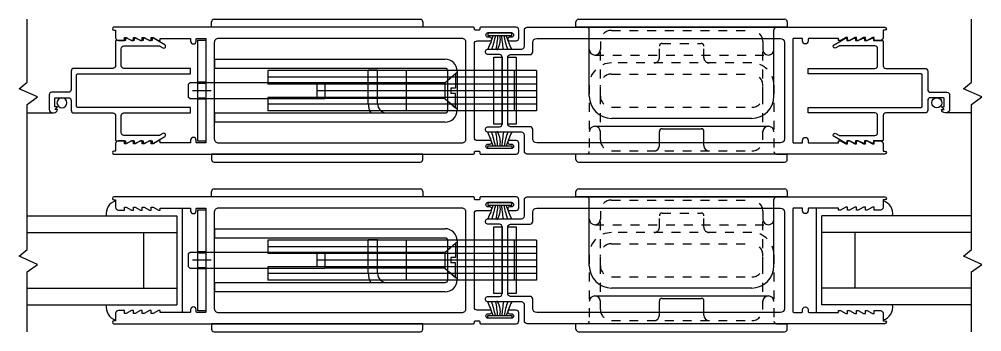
# Model space of a CAD drawing. Extents: x -91 to 134, y -79 to 25.
# Drawn here: x 4.82 to 15.64, y -14.2 to -10.69 of the extents above; entities that cross this region are included whole.
import ezdxf

# ---------------------------------------------------------------- set-up
doc = ezdxf.new("R2010")
doc.units = 0
doc.header["$LTSCALE"] = 0.25
doc.header["$MEASUREMENT"] = 0
doc.linetypes.add('HIDDEN', pattern=[0.375, 0.25, -0.125])
doc.layers.get('0').update_dxf_attribs({"linetype": 'CONTINUOUS'})
for name, color, linetype in [('GLASS-VINYL', 7, 'CONTINUOUS'), ('SEAL', 7, 'CONTINUOUS'), ('VENT', 5, 'CONTINUOUS')]:
    doc.layers.add(name, color=color, linetype=linetype)
doc.styles.get("Standard").update_dxf_attribs({"font": 'simplex.shx'})

# ---------------------------------------------------------------- blocks, each defined once
blk = doc.blocks.new('3766 SCREEN ADAPTER')
blk.add_line((0.25, 1.836), (0.25, 1.544))
blk.add_lwpolyline([(0.21, 1.528), (0.18, 1.498), (0.18, 1.528), (0.09, 1.528, 0.414214), (0.08, 1.518), (0.08, 1.373, 0.414214), (0.11, 1.343), (0.22, 1.343, -0.414214), (0.25, 1.313), (0.25, 0.873, 0.414214), (0.28, 0.843), (0.555, 0.843, -0.414214), (0.565, 0.833), (0.565, 0.733), (0.59, 0.733), (0.59, 0.718), (0.565, 0.663), (0.565, 0.633), (0.59, 0.633), (0.59, 0.618), (0.565, 0.563), (0.565, 0.533), (0.59, 0.533), (0.59, 0.518), (0.565, 0.463), (0.565, 0.433), (0.59, 0.433), (0.59, 0.418), (0.517, 0.291, -1), (0.482, 0.311), (0.502, 0.345, 0.131652), (0.503, 0.35), (0.503, 0.75, 0.414214), (0.472, 0.781), (0.28, 0.781, 0.414214), (0.25, 0.751), (0.25, 0), (0.188, 0), (0.188, 1.271, 0.414214), (0.178, 1.281), (-0.178, 1.281, 0.414214), (-0.188, 1.271), (-0.188, 0), (-0.25, 0), (-0.25, 0.751, 0.414214), (-0.28, 0.781), (-0.472, 0.781, 0.414214), (-0.503, 0.75), (-0.503, 0.35, 0.131652), (-0.502, 0.345), (-0.482, 0.311, -1), (-0.517, 0.291), (-0.59, 0.418), (-0.59, 0.433), (-0.565, 0.433), (-0.565, 0.463), (-0.59, 0.518), (-0.59, 0.533), (-0.565, 0.533), (-0.565, 0.563), (-0.59, 0.618), (-0.59, 0.633), (-0.565, 0.633), (-0.565, 0.663), (-0.59, 0.718), (-0.59, 0.733), (-0.565, 0.733), (-0.565, 0.833, -0.414214), (-0.555, 0.843), (-0.28, 0.843, 0.414214), (-0.25, 0.873), (-0.25, 1.313, -0.414214), (-0.22, 1.343), (-0.012, 1.343, 0.414214), (0.018, 1.373), (0.018, 1.56, -0.414214), (0.048, 1.59), (0.21, 1.59, -0.414214), (0.25, 1.55), (0.25, 1.538, -0.414214), (0.21, 1.498)], format="xyb", close=True)
blk.add_circle((0.136, 1.446), 0.0563)
blk = doc.blocks.new('3706_Lock_Stile_Archetype_Male_Yoke_wPulls')
for p, q in [((1.14175, 0.713), (1.14175, 0.773)), ((1.17175, 0.803), (3.48675, 0.803)), ((3.51675, 0.773), (3.51675, 0.713)), ((3.51675, 0.713), (1.14175, 0.713)), ((1.29175, -0.062), (1.29175, 0.683)), ((3.36675, -0.062), (3.36675, 0.683)), ((3.11675, -0.312), (1.54175, -0.312)), ((1.35425, -0.4005), (3.30425, -0.4005)), ((1.26175, -0.713), (1.14175, -0.713)), ((1.14175, -0.773), (1.14175, -0.713)), ((3.39675, -0.713), (3.51675, -0.713)), ((3.51675, -0.773), (3.51675, -0.713)), ((1.17175, -0.803), (3.48675, -0.803))]:
    blk.add_line(p, q)
at = {"linetype": 'HIDDEN'}
for p, q in [((1.54175, 0.678), (3.11675, 0.678)), ((1.41675, 0.553), (1.41675, 0.463)), ((3.24175, 0.553), (3.24175, 0.463)), ((1.41675, -0.062), (1.41675, 0.463)), ((3.24175, -0.062), (3.24175, 0.463)), ((1.35425, 0.4005), (3.30425, 0.4005)), ((3.11675, 0.312), (1.54175, 0.312)), ((1.54175, 0.187), (3.11675, 0.187)), ((1.29175, 0.062), (1.29175, -0.683)), ((1.41675, -0.553), (1.41675, 0.062)), ((3.24175, -0.553), (3.24175, 0.062)), ((3.36675, 0.062), (3.36675, -0.683)), ((1.54175, -0.187), (3.11675, -0.187)), ((1.41675, -0.463), (1.41675, -0.463)), ((3.24175, -0.463), (3.24175, -0.463)), ((1.54175, -0.678), (3.11675, -0.678))]:
    blk.add_line(p, q, dxfattribs=at)
at = {"linetype": 'HIDDEN', "ltscale": 0.5}
for p, q in [((2.07925, 0.372), (2.07925, 0.502)), ((2.10925, 0.532), (2.54925, 0.532)), ((2.57925, 0.372), (2.57925, 0.502))]:
    blk.add_line(p, q, dxfattribs=at)
at = {"ltscale": 0.5}
for p, q in [((2.10925, -0.428), (2.54925, -0.428)), ((2.07925, -0.618), (2.07925, -0.458)), ((2.57925, -0.618), (2.57925, -0.458))]:
    blk.add_line(p, q, dxfattribs=at)
for points in [[(4.59375, 0.596, -0.41421356), (4.56275, 0.565), (4.49375, 0.565), (4.49375, 0.597), (4.47375, 0.597), (4.41375, 0.565), (4.39375, 0.565), (4.39375, 0.597), (4.37375, 0.597), (4.31375, 0.565), (4.29375, 0.565), (4.29375, 0.597), (4.27375, 0.597), (4.21375, 0.565), (4.19375, 0.565), (4.19375, 0.597), (4.17375, 0.597), (4.11375, 0.565), (4.09375, 0.565), (4.09375, 0.588), (3.76075, 0.588, 0.41421356), (3.75075, 0.578), (3.75075, 0.556, -1), (3.68875, 0.556), (3.68875, 0.578, 0.41421356), (3.67875, 0.588), (3.58875, 0.588, 0.41421356), (3.57875, 0.578), (3.57875, -0.578, 0.41421356), (3.58875, -0.588), (3.67875, -0.588, 0.41421356), (3.68875, -0.578), (3.68875, -0.556, -1), (3.75075, -0.556), (3.75075, -0.578, 0.41421356), (3.76075, -0.588), (4.09375, -0.588), (4.09375, -0.565), (4.11375, -0.565), (4.17375, -0.597), (4.19375, -0.597), (4.19375, -0.565), (4.21375, -0.565), (4.27375, -0.597), (4.29375, -0.597), (4.29375, -0.565), (4.31375, -0.565), (4.37375, -0.597), (4.39375, -0.597), (4.39375, -0.565), (4.41375, -0.565), (4.47375, -0.597), (4.49375, -0.597), (4.49375, -0.565), (4.56275, -0.565, -0.41421356), (4.59375, -0.596), (4.59375, -0.681), (4.61375, -0.681, -1), (4.61375, -0.713), (0.5935, -0.713, -0.41421356), (0.5625, -0.682), (0.5625, -0.499, 0.41421356), (0.5315, -0.468), (0.156, -0.468, -1.00000653), (0.156, -0.406), (0.28175, -0.406, 0.41421356), (0.31275, -0.375), (0.31275, 0.375, 0.41421356), (0.28175, 0.406), (0.156, 0.406, -1.00000653), (0.156, 0.468), (0.5315, 0.468, 0.41421356), (0.5625, 0.499), (0.5625, 0.682, -0.41421356), (0.5935, 0.713), (4.61375, 0.713, -1), (4.61375, 0.681), (4.59375, 0.681)], [(0.6565, -0.437, 0.41421356), (0.6255, -0.406), (0.40575, -0.406, -0.41421356), (0.37475, -0.375), (0.37475, 0.375, -0.41421356), (0.40575, 0.406), (0.6255, 0.406, 0.41421356), (0.6565, 0.437), (0.6565, 0.542, -0.41421356), (0.7025, 0.588), (3.43875, 0.588, -0.41421356), (3.48475, 0.542), (3.48475, -0.542, -0.41421356), (3.43875, -0.588), (0.7025, -0.588, -0.41421356), (0.6565, -0.542)]]:
    blk.add_lwpolyline(points, format="xyb", close=True)
for centre, radius, start, end in [((1.17175, 0.773), 0.03, 90, 180), ((3.48675, 0.773), 0.03, 0, 90), ((1.26175, 0.683), 0.03, 0, 90), ((3.39675, 0.683), 0.03, 90, 180), ((1.35425, 0.463), 0.0625, 180, 270), ((1.35425, 0.463), 0.0625, 270, 0), ((3.30425, 0.463), 0.0625, 180, 270), ((3.30425, 0.463), 0.0625, 270, 0), ((1.54175, -0.062), 0.25, 180, 270), ((3.11675, -0.062), 0.25, 270, 0), ((1.35425, -0.463), 0.0625, 90, 180), ((1.35425, -0.463), 0.0625, 0, 90), ((3.30425, -0.463), 0.0625, 90, 180), ((3.30425, -0.463), 0.0625, 0, 90), ((1.26175, -0.683), 0.03, 270, 0), ((1.26175, -0.683), 0.03, 270, 0), ((3.39675, -0.683), 0.03, 180, 270), ((1.17175, -0.773), 0.03, 180, 270), ((3.48675, -0.773), 0.03, 270, 0)]:
    blk.add_arc(centre, radius, start, end)
at = {"linetype": 'HIDDEN'}
for centre, radius, start, end in [((1.54175, 0.553), 0.125, 90, 180), ((3.11675, 0.553), 0.125, 0, 90), ((1.54175, 0.062), 0.25, 90, 180), ((3.11675, 0.062), 0.25, 0, 90), ((1.54175, 0.062), 0.125, 90, 180), ((3.11675, 0.062), 0.125, 0, 90), ((1.54175, -0.062), 0.125, 180, 270), ((3.11675, -0.062), 0.125, 270, 0), ((1.54175, -0.553), 0.125, 180, 270), ((3.11675, -0.553), 0.125, 270, 0)]:
    blk.add_arc(centre, radius, start, end, dxfattribs=at)
at = {"linetype": 'HIDDEN', "ltscale": 0.5}
for centre, radius, start, end in [((2.10925, 0.502), 0.03, 90, 180), ((2.54925, 0.502), 0.03, 360, 90), ((2.01925, 0.372), 0.06, 270, 360), ((2.63925, 0.372), 0.06, 180, 270)]:
    blk.add_arc(centre, radius, start, end, dxfattribs=at)
at = {"ltscale": 0.5}
for centre, radius, start, end in [((2.10925, -0.458), 0.03, 90, 180), ((2.54925, -0.458), 0.03, 360, 90), ((2.01925, -0.618), 0.06, 270, 360), ((2.63925, -0.618), 0.06, 180, 270)]:
    blk.add_arc(centre, radius, start, end, dxfattribs=at)
blk = doc.blocks.new('Yoke Strike Plate')
for points in [[(-0.094, -0.375), (-0.094, 0.375), (0, 0.375), (0, -0.375)], [(0.062, -0.375), (0.062, 0.375), (0.156, 0.375), (0.156, -0.375)]]:
    blk.add_lwpolyline(points, close=True)
blk = doc.blocks.new('*U106')
for centre, radius, start, end in [((-0.303, 1.135), 1.112, 287.4409, 295.9325), ((-0.19, 1.188), 1.16, 280.9256, 288.7507), ((-0.031, 1.124), 1.102, 273.1709, 281.1969), ((-0.031, -1.124), 1.102, 78.8031, 86.8291), ((-0.19, -1.188), 1.16, 71.2493, 79.0744), ((-0.303, -1.135), 1.112, 64.0675, 72.5591)]:
    blk.add_arc(centre, radius, start, end)
at = {"layer": 'SEAL'}
blk.add_lwpolyline([(0, -0.135), (0, 0.135), (0.03, 0.135), (0.03, -0.135)], close=True, dxfattribs=at)
at = {"layer": 'SEAL', "const_width": 0.015}
blk.add_lwpolyline([(0.03, 0, 0.219791), (0.196, 0.034)], format="xyb", dxfattribs=at)
at = {"flags": 9}
for tag, p in [('MANUFACTURER_PART_#', (0, -0.199)), ('FLEETWOOD_PART_#', (-0.001, -0.249))]:
    blk.add_attdef(tag, p, '', height=0.0312, dxfattribs=at)
blk = doc.blocks.new('Archetype_Latch_for_3707')
for p, q in [((-2.954, 0.713), (-2.954, 0.773)), ((-2.924, 0.803), (-0.609, 0.803)), ((-0.579, 0.773), (-0.579, 0.713)), ((-0.579, 0.713), (-2.954, 0.713)), ((-3.106, -0.568), (-3.106, 0.568)), ((-3.106, 0.568), (-3.016, 0.568)), ((-3.016, 0.568), (-3.016, -0.568)), ((-2.918, 0.25), (-2.918, 0.355)), ((-2.918, 0.355), (-0.328, 0.355)), ((-0.328, 0.25), (-2.918, 0.25)), ((0.7, 0.225), (-2.32, 0.225)), ((-2.32, 0.225), (-2.32, 0.075)), ((-1.193, 0.235), (-1.088, 0.235)), ((-1.193, -0.145), (-1.193, 0.235)), ((-1.088, -0.145), (-1.088, 0.235)), ((-0.762, -0.225), (-0.762, 0.225)), ((-0.298, -0.22), (-0.298, 0.22)), ((-0.193, 0.22), (-0.193, -0.22)), ((0.45, -0.225), (0.45, 0.225)), ((0.7, 0.225), (0.7, -0.225)), ((0.7, 0.15), (-2.32, 0.15)), ((-0.332, 0.089), (-0.211, 0.193)), ((-0.211, 0.193), (-0.211, 0.03)), ((-3.211, 0.075), (-3.193, 0.093)), ((-3.211, -0.075), (-3.211, 0.075)), ((-3.193, 0.093), (-1.68, 0.093)), ((0.7, 0.075), (-2.32, 0.075)), ((-1.768, -0.075), (-1.768, 0.075)), ((0.7, 0), (-1.768, 0)), ((-1.68, 0.093), (-1.68, -0.093)), ((-0.332, 0.089), (-1.68, 0.089)), ((-0.332, 0.089), (-0.332, -0.089)), ((-0.264, 0.03), (-0.264, -0.03)), ((-0.211, 0.03), (-0.264, 0.03)), ((-3.193, -0.093), (-3.211, -0.075)), ((-1.68, -0.093), (-3.193, -0.093)), ((0.7, -0.075), (-2.32, -0.075)), ((-2.32, -0.075), (-2.32, -0.225)), ((-0.332, -0.089), (-1.68, -0.089)), ((-0.332, -0.089), (-0.211, -0.192)), ((-0.211, -0.03), (-0.264, -0.03)), ((-0.211, -0.192), (-0.211, -0.03)), ((0.7, -0.15), (-2.32, -0.15)), ((-2.918, -0.355), (-2.918, -0.25)), ((-2.918, -0.25), (-0.328, -0.25)), ((0.7, -0.225), (-2.32, -0.225)), ((-0.328, -0.355), (-2.918, -0.355)), ((-0.328, -0.355), (-0.983, -0.355)), ((-3.016, -0.568), (-3.106, -0.568)), ((-0.579, -0.713), (-2.954, -0.713)), ((-2.954, -0.713), (-2.954, -0.773)), ((-0.579, -0.773), (-0.579, -0.713)), ((-2.924, -0.803), (-0.609, -0.803))]:
    blk.add_line(p, q)
at = {"ltscale": 0.5}
for p, q in [((-0.193, 0.205), (-0.286, 0.125)), ((-3.016, 0.095), (-3.106, 0.095)), ((-3.106, 0.095), (-3.091, 0.08)), ((-3.031, 0.08), (-3.091, 0.08)), ((-3.016, 0.095), (-3.031, 0.08)), ((-3.091, -0.08), (-3.106, -0.095)), ((-3.016, -0.095), (-3.106, -0.095)), ((-3.091, -0.08), (-3.031, -0.08)), ((-3.031, -0.08), (-3.016, -0.095)), ((-0.286, -0.125), (-0.193, -0.205))]:
    blk.add_line(p, q, dxfattribs=at)
at = {"ltscale": 0.3}
blk.add_line((-2.956, 0), (-3.166, 0), dxfattribs=at)
for centre, radius, start, end in [((-2.924, 0.773), 0.03, 90, 180), ((-0.609, 0.773), 0.03, 0, 90), ((-0.328, 0.22), 0.135, 0, 90), ((-0.328, 0.22), 0.03, 360, 90), ((-0.983, -0.145), 0.21, 180, 210), ((-0.983, -0.145), 0.105, 180, 270), ((-0.328, -0.22), 0.03, 270, 360), ((-0.328, -0.22), 0.135, 270, 0), ((-2.924, -0.773), 0.03, 180, 270), ((-0.609, -0.773), 0.03, 270, 360)]:
    blk.add_arc(centre, radius, start, end)
blk = doc.blocks.new('3707_Lock_Stile_Archetype_Female_Yoke_wLatch')
for points in [[(-4.031, 0.681), (-4.031, 0.596, 0.414214), (-4, 0.565), (-3.931, 0.565), (-3.931, 0.597), (-3.911, 0.597), (-3.851, 0.565), (-3.831, 0.565), (-3.831, 0.597), (-3.811, 0.597), (-3.751, 0.565), (-3.731, 0.565), (-3.731, 0.597), (-3.711, 0.597), (-3.651, 0.565), (-3.631, 0.565), (-3.631, 0.597), (-3.611, 0.597), (-3.551, 0.565), (-3.531, 0.565), (-3.531, 0.588), (-3.198, 0.588, -0.414214), (-3.188, 0.578), (-3.188, 0.556, 1), (-3.126, 0.556), (-3.126, 0.578, -0.414214), (-3.116, 0.588), (-3.026, 0.588, -0.414214), (-3.016, 0.578), (-3.016, -0.578, -0.414214), (-3.026, -0.588), (-3.116, -0.588, -0.414214), (-3.126, -0.578), (-3.126, -0.556, 1), (-3.188, -0.556), (-3.188, -0.578, -0.414214), (-3.198, -0.588), (-3.531, -0.588), (-3.531, -0.565), (-3.551, -0.565), (-3.611, -0.597), (-3.631, -0.597), (-3.631, -0.565), (-3.651, -0.565), (-3.711, -0.597), (-3.731, -0.597), (-3.731, -0.565), (-3.751, -0.565), (-3.811, -0.597), (-3.831, -0.597), (-3.831, -0.565), (-3.851, -0.565), (-3.911, -0.597), (-3.931, -0.597), (-3.931, -0.565), (-4, -0.565, 0.414214), (-4.031, -0.596), (-4.031, -0.681), (-4.051, -0.681, 1), (-4.051, -0.713), (-0.01, -0.713, 0.414214), (0, -0.703), (0, -0.692, -0.414214), (0.01, -0.682), (0.053, -0.682, -0.414214), (0.062, -0.692), (0.062, -0.703, 0.414214), (0.073, -0.713), (0.469, -0.713, 0.414214), (0.5, -0.682), (0.5, -0.592, 0.414214), (0.469, -0.561), (0.395, -0.561, 1.000009), (0.395, -0.601), (0.415, -0.601, -1), (0.415, -0.651), (0.155, -0.651, -1), (0.155, -0.601), (0.175, -0.601, 1.000009), (0.175, -0.561), (0.031, -0.561, -0.414214), (0, -0.53), (0, 0.53, -0.414214), (0.031, 0.561), (0.175, 0.561, 1.000009), (0.175, 0.601), (0.155, 0.601, -1), (0.155, 0.651), (0.415, 0.651, -1), (0.415, 0.601), (0.395, 0.601, 1.000009), (0.395, 0.561), (0.469, 0.561, 0.414214), (0.5, 0.592), (0.5, 0.682, 0.414214), (0.469, 0.713), (0.073, 0.713, 0.414214), (0.062, 0.703), (0.062, 0.692, -0.414214), (0.053, 0.682), (0.01, 0.682, -0.414214), (0, 0.692), (0, 0.703, 0.414214), (-0.01, 0.713), (-4.051, 0.713, 1), (-4.051, 0.681)], [(-2.922, 0.542), (-2.922, -0.542, 0.414214), (-2.876, -0.588), (-0.14, -0.588, 0.414214), (-0.094, -0.542), (-0.094, 0.542, 0.414214), (-0.14, 0.588), (-2.876, 0.588, 0.414214)]]:
    blk.add_lwpolyline(points, format="xyb", close=True)
blk.add_blockref('Archetype_Latch_for_3707', (0, 0))
at = {"layer": 'SEAL', "xscale": -1, "rotation": 90}
blk.add_blockref('*U106', (0.285, 0.651), dxfattribs=at)
at = {"layer": 'SEAL', "rotation": 90.00000000000001}
blk.add_blockref('*U106', (0.285, -0.651), dxfattribs=at)
blk = doc.blocks.new('Meeting_Stiles_3706_3707')
for name, p in [('3707_Lock_Stile_Archetype_Female_Yoke_wLatch', (-0.281, 0)), ('3706_Lock_Stile_Archetype_Male_Yoke_wPulls', (-0.281, 0)), ('Yoke Strike Plate', (0.032, 0))]:
    blk.add_blockref(name, p)

msp = doc.modelspace()

# ---------------------------------------------------------------- linework, layer by layer
at = {"color": 7}
for points in [[(4.913, -12.443), (4.913, -11.644), (5.027, -11.56), (4.823, -11.469), (4.913, -11.394), (4.913, -10.685)], [(15.524, -12.443), (15.524, -11.644), (15.639, -11.56), (15.435, -11.469), (15.524, -11.394), (15.524, -10.685)], [(4.913, -14.201), (4.913, -13.527), (5.027, -13.443), (4.823, -13.351), (4.913, -13.277), (4.913, -12.443)], [(15.524, -14.201), (15.524, -13.527), (15.638, -13.443), (15.435, -13.351), (15.524, -13.277), (15.524, -12.443)]]:
    msp.add_lwpolyline(points, dxfattribs=at)
at = {"layer": 'GLASS-VINYL', "color": 7}
for p, q in [((6.658, -13.985), (6.658, -12.809)), ((13.778, -12.802), (13.778, -13.992)), ((4.913, -12.897), (6.593, -12.897)), ((6.593, -12.897), (6.593, -13.897)), ((13.843, -13.897), (13.843, -12.897)), ((15.524, -12.897), (13.843, -12.897)), ((4.913, -13.085), (6.593, -13.085)), ((6.218, -13.085), (6.218, -13.71)), ((15.524, -13.085), (13.843, -13.085)), ((14.218, -13.71), (14.218, -13.085)), ((4.913, -13.71), (6.593, -13.71)), ((15.524, -13.71), (13.843, -13.71)), ((4.913, -13.897), (6.593, -13.897)), ((15.524, -13.897), (13.843, -13.897))]:
    msp.add_line(p, q, dxfattribs=at)
for centre, start, end in [((5.952, -12.873), 107.3542, 189.2403), ((14.485, -12.873), 350.7597, 72.6458), ((5.952, -13.922), 170.7597, 252.6458), ((14.485, -13.922), 287.3542, 9.2403)]:
    msp.add_arc(centre, 0.153, start, end, dxfattribs=at)

# ---------------------------------------------------------------- block references
at = {"layer": 'VENT'}
for p in [(10.218, -11.489), (10.218, -13.397)]:
    msp.add_blockref('Meeting_Stiles_3706_3707', p, dxfattribs=at)
at = {"layer": 'VENT', "xscale": -1, "rotation": 90}
msp.add_blockref('3766 SCREEN ADAPTER', (6.749, -11.489), dxfattribs=at)
at = {"layer": 'VENT', "rotation": 270}
msp.add_blockref('3766 SCREEN ADAPTER', (13.688, -11.489), dxfattribs=at)

doc.saveas('drawing.dxf')
